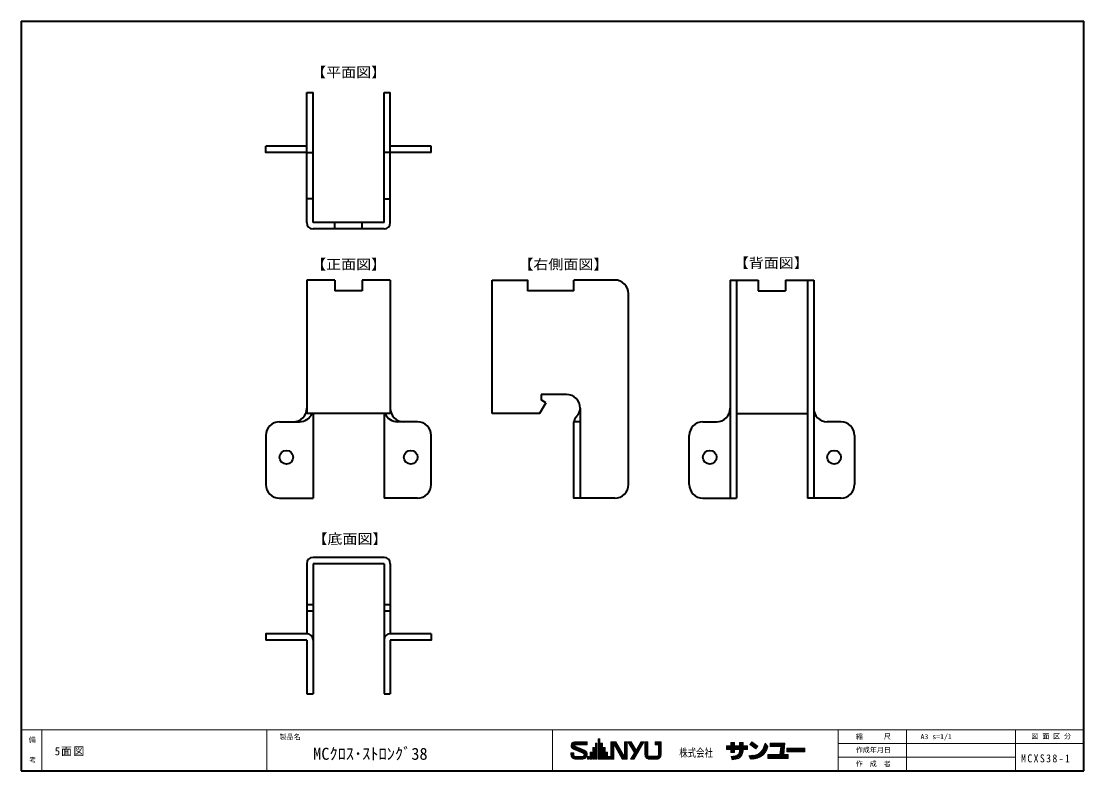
# Model space of a CAD drawing. Units: millimetres on the paper. Extents: x -405 to 405, y -286 to 286.
# Drawn here: x -405 to -15.5, y 11 to 286 of the extents above; entities that cross this region are included whole.
import ezdxf
from ezdxf.enums import TextEntityAlignment as Align

# ---------------------------------------------------------------- set-up
doc = ezdxf.new("R2010")
doc.units = ezdxf.units.MM
for name, color, linetype, lineweight in [('0-5_本体', 7, 'Continuous', 35), ('0-8_基準線', 4, 'Continuous', 18), ('F-0_図面枠', 4, 'Continuous', 18), ('F-2_文字1', 4, 'Continuous', 18)]:
    doc.layers.add(name, color=color, linetype=linetype, lineweight=lineweight)
doc.layers.add('F-3_文字2', color=7, linetype='Continuous')
doc.styles.add('ＭＳ ゴシック', font='')
doc.styles.get('ＭＳ ゴシック').set_extended_font_data('MS Gothic')

msp = doc.modelspace()

# ---------------------------------------------------------------- linework, layer by layer
at = {"layer": '0-5_本体'}
for p, q in [((-300.315, 212.121), (-300.315, 259.821)), ((-300.315, 259.821), (-298.015, 259.821)), ((-298.015, 212.121), (-298.015, 259.821)), ((-272.015, 212.121), (-272.015, 259.821)), ((-272.015, 259.821), (-269.715, 259.821)), ((-269.715, 212.121), (-269.715, 259.821)), ((-300.315, 240.121), (-315.315, 240.121)), ((-300.315, 237.821), (-298.015, 237.821)), ((-269.715, 237.821), (-272.015, 237.821)), ((-254.715, 240.121), (-269.715, 240.121)), ((-254.715, 237.821), (-269.715, 237.821)), ((-254.715, 237.821), (-254.715, 240.121)), ((-298.015, 220.821), (-300.315, 220.821)), ((-272.015, 220.821), (-269.715, 220.821)), ((-272.015, 212.121), (-298.015, 212.121)), ((-290.015, 209.821), (-290.015, 212.121)), ((-280.015, 209.821), (-280.015, 212.121)), ((-272.015, 209.821), (-298.015, 209.821)), ((-300.315, 191.044), (-300.315, 142.044)), ((-290.015, 191.044), (-300.315, 191.044)), ((-290.015, 191.044), (-290.015, 187.044)), ((-280.015, 191.044), (-280.015, 187.044)), ((-269.715, 191.044), (-280.015, 191.044)), ((-269.715, 191.044), (-269.715, 142.044)), ((-232.412, 142.044), (-232.412, 191.044)), ((-187.412, 191.044), (-202.412, 191.044)), ((-202.412, 187.044), (-202.412, 191.044)), ((-145.108, 191.044), (-134.808, 191.044)), ((-145.108, 191.044), (-145.108, 111.044)), ((-142.808, 191.044), (-142.808, 111.044)), ((-134.808, 191.044), (-134.808, 187.044)), ((-124.808, 191.044), (-124.808, 187.044)), ((-124.808, 191.044), (-114.508, 191.044)), ((-116.808, 191.044), (-116.808, 111.044)), ((-114.508, 191.044), (-114.508, 111.044)), ((-280.015, 187.044), (-290.015, 187.044)), ((-202.412, 187.044), (-219.412, 187.044)), ((-134.808, 187.044), (-124.808, 187.044)), ((-182.412, 116.044), (-182.412, 186.044)), ((-214.412, 149.044), (-214.412, 147.044)), ((-205.112, 149.044), (-214.412, 149.044)), ((-212.68, 146.044), (-214.412, 147.044)), ((-269.715, 142.044), (-300.315, 142.044)), ((-298.015, 142.044), (-298.015, 111.044)), ((-272.015, 142.044), (-272.015, 111.044)), ((-200.112, 144.044), (-200.112, 111.044)), ((-142.808, 142.044), (-116.808, 142.044)), ((-310.315, 139.044), (-303.015, 139.044)), ((-259.715, 139.044), (-267.015, 139.044)), ((-200.112, 139.044), (-202.412, 139.044)), ((-155.108, 139.044), (-150.108, 139.044)), ((-104.508, 139.044), (-109.508, 139.044)), ((-315.315, 134.044), (-315.315, 116.044)), ((-254.715, 116.044), (-254.715, 134.044)), ((-160.108, 116.044), (-160.108, 134.044)), ((-99.508, 134.044), (-99.508, 116.044)), ((-310.315, 111.044), (-298.015, 111.044)), ((-259.715, 111.044), (-272.015, 111.044)), ((-155.108, 111.044), (-142.808, 111.044)), ((-104.508, 111.044), (-116.808, 111.044)), ((-300.315, 86.966), (-300.315, 61.266)), ((-272.015, 89.266), (-298.015, 89.266)), ((-272.015, 86.966), (-298.015, 86.966)), ((-298.015, 86.966), (-298.015, 39.266)), ((-272.015, 86.966), (-272.015, 39.266)), ((-269.715, 86.966), (-269.715, 61.266)), ((-298.015, 71.844), (-300.315, 71.844)), ((-269.715, 71.844), (-272.015, 71.844)), ((-298.015, 69.534), (-300.315, 69.534)), ((-269.715, 69.534), (-272.015, 69.534)), ((-300.315, 58.966), (-315.315, 58.966)), ((-300.315, 58.966), (-300.315, 39.266)), ((-254.715, 61.266), (-269.715, 61.266)), ((-269.715, 58.966), (-269.715, 39.266)), ((-300.315, 39.266), (-298.015, 39.266)), ((-272.015, 39.266), (-269.715, 39.266))]:
    msp.add_line(p, q, dxfattribs=at)
for points in [[(-300.315, 237.821), (-315.315, 237.821), (-315.315, 240.121)], [(-232.412, 191.044), (-219.412, 191.044), (-219.412, 187.044)], [(-212.68, 146.044), (-214.989, 142.044), (-232.412, 142.044)], [(-201.398, 141.077), (-201.43, 141.036), (-201.462, 140.995), (-201.494, 140.955), (-201.525, 140.914), (-201.557, 140.873), (-201.589, 140.832), (-201.62, 140.791), (-201.652, 140.75), (-201.683, 140.709), (-201.713, 140.668), (-201.744, 140.626), (-201.774, 140.585), (-201.803, 140.543), (-201.832, 140.5), (-201.861, 140.458), (-201.888, 140.415), (-201.915, 140.372), (-201.942, 140.328), (-201.968, 140.284), (-201.992, 140.24), (-202.006, 140.214), (-202.018, 140.193), (-202.037, 140.155), (-202.056, 140.117), (-202.074, 140.079), (-202.091, 140.041), (-202.108, 140.003), (-202.125, 139.964), (-202.141, 139.925), (-202.156, 139.886), (-202.171, 139.846), (-202.186, 139.806), (-202.2, 139.766), (-202.214, 139.726), (-202.228, 139.686), (-202.241, 139.646), (-202.254, 139.605), (-202.267, 139.564), (-202.28, 139.523)], [(-200.112, 144.044), (-200.127, 143.989), (-200.152, 143.894), (-200.178, 143.8), (-200.204, 143.705), (-200.231, 143.611), (-200.257, 143.517), (-200.284, 143.423), (-200.312, 143.329), (-200.339, 143.236), (-200.368, 143.143), (-200.397, 143.05), (-200.427, 142.958), (-200.457, 142.866), (-200.489, 142.774), (-200.521, 142.683), (-200.554, 142.593), (-200.589, 142.503), (-200.624, 142.413), (-200.661, 142.324), (-200.698, 142.236), (-200.738, 142.149), (-200.778, 142.062), (-200.82, 141.976), (-200.863, 141.891), (-200.908, 141.807), (-200.955, 141.724), (-201.003, 141.641), (-201.053, 141.56), (-201.105, 141.479), (-201.136, 141.433), (-201.153, 141.408), (-201.182, 141.366), (-201.212, 141.324), (-201.242, 141.283), (-201.273, 141.241), (-201.304, 141.2), (-201.335, 141.159), (-201.366, 141.118), (-201.398, 141.077)], [(-202.28, 139.523), (-202.292, 139.482), (-202.304, 139.441), (-202.316, 139.4), (-202.327, 139.359), (-202.339, 139.317), (-202.35, 139.276), (-202.361, 139.234), (-202.372, 139.193), (-202.383, 139.151), (-202.394, 139.109), (-202.405, 139.068), (-202.412, 139.044)], [(-187.412, 111.044), (-202.412, 111.044), (-202.412, 139.044)], [(-300.315, 61.266), (-315.315, 61.266), (-315.315, 58.966)], [(-254.715, 61.266), (-254.715, 58.966), (-269.715, 58.966)]]:
    msp.add_lwpolyline(points, dxfattribs=at)
for centre in [(-307.815, 126.044), (-262.215, 126.044), (-152.608, 126.044), (-107.008, 126.044)]:
    msp.add_circle(centre, 2.5, dxfattribs=at)
for centre, radius, start, end in [((-298.015, 212.121), 2.3, 180, 270), ((-272.015, 212.121), 2.3, 270, 0), ((-187.412, 186.044), 5, 0, 90), ((-205.112, 144.044), 5, 0, 90), ((-305.315, 144.044), 5, 270, 0), ((-303.015, 144.044), 5, 270, 336.42182), ((-267.015, 144.044), 5, 203.57818, 270), ((-264.715, 144.044), 5, 180, 270), ((-150.108, 144.044), 5, 270, 0), ((-109.508, 144.044), 5, 180, 270), ((-310.315, 134.044), 5, 90, 180), ((-259.715, 134.044), 5, 0, 90), ((-155.108, 134.044), 5, 90, 180), ((-104.508, 134.044), 5, 0, 90), ((-310.315, 116.044), 5, 180, 270), ((-259.715, 116.044), 5, 270, 0), ((-187.412, 116.044), 5, 270, 0), ((-155.108, 116.044), 5, 180, 270), ((-104.508, 116.044), 5, 270, 0), ((-298.015, 86.966), 2.3, 90, 180), ((-272.015, 86.966), 2.3, 0, 90), ((-300.315, 58.966), 2.3, 0, 90), ((-269.715, 58.966), 2.3, 90, 180)]:
    msp.add_arc(centre, radius, start, end, dxfattribs=at)
at = {"layer": 'F-0_図面枠', "color": 7, "lineweight": 35}
for p, q in [((-405, 286), (-15.5, 286)), ((-405, 286), (-405, 11)), ((-15.5, 11), (-15.5, 286)), ((-15.5, 16), (-15.5, 16)), ((-405, 11), (-15.5, 11))]:
    msp.add_line(p, q, dxfattribs=at)
at = {"layer": 'F-0_図面枠'}
for p, q in [((-405, 26), (-15.5, 26)), ((-397.5, 26), (-397.5, 11)), ((-315, 26), (-315, 11)), ((-210.25, 26), (-210.25, 11)), ((-105.5, 11), (-105.5, 26)), ((-80.5, 11), (-80.5, 26)), ((-40.5, 11), (-40.5, 26)), ((-105.5, 21), (-15.5, 21)), ((-105.5, 16), (-40.5, 16))]:
    msp.add_line(p, q, dxfattribs=at)
at = {"layer": 'F-2_文字1'}
for p, q in [((-203.482, 20.184), (-202.141, 20.184)), ((-203.471, 20.395), (-202.113, 20.395)), ((-203.459, 19.973), (-201.928, 19.973)), ((-203.426, 20.606), (-197.487, 20.606)), ((-203.402, 19.762), (-201.42, 19.762)), ((-203.344, 20.817), (-197.487, 20.817)), ((-203.304, 19.551), (-200.912, 19.551)), ((-203.215, 21.028), (-197.487, 21.028)), ((-203.02, 21.239), (-197.487, 21.239)), ((-202.693, 21.45), (-197.487, 21.45)), ((-202.15, 21.572), (-197.487, 21.572)), ((-201.975, 19.992), (-198.555, 18.574)), ((-201.892, 20.539), (-197.487, 20.539)), ((-197.487, 20.539), (-197.487, 21.572)), ((-195.455, 15.244), (-195.455, 19.485)), ((-195.455, 19.485), (-194.912, 19.485)), ((-195.244, 15.244), (-195.244, 19.485)), ((-195.034, 15.244), (-195.034, 19.485)), ((-194.912, 15.244), (-194.912, 19.485)), ((-194.49, 21.106), (-193.945, 21.106)), ((-194.49, 15.244), (-194.49, 21.106)), ((-194.279, 15.244), (-194.279, 21.106)), ((-194.068, 15.244), (-194.068, 21.106)), ((-193.945, 15.244), (-193.945, 21.106)), ((-193.524, 22.771), (-192.924, 22.771)), ((-193.524, 15.244), (-193.524, 22.771)), ((-193.313, 15.244), (-193.313, 22.771)), ((-193.102, 15.244), (-193.102, 22.771)), ((-192.924, 21.106), (-192.924, 22.771)), ((-192.924, 21.106), (-191.958, 21.106)), ((-192.891, 15.244), (-192.891, 21.106)), ((-192.68, 15.244), (-192.68, 21.106)), ((-192.469, 15.244), (-192.469, 21.106)), ((-192.258, 15.244), (-192.258, 21.106)), ((-192.047, 15.244), (-192.047, 21.106)), ((-191.958, 19.485), (-191.958, 21.106)), ((-191.958, 19.485), (-190.992, 19.485)), ((-191.836, 15.244), (-191.836, 19.485)), ((-191.625, 15.244), (-191.625, 19.485)), ((-191.414, 15.244), (-191.414, 19.485)), ((-191.203, 15.244), (-191.203, 19.485)), ((-190.992, 17.864), (-190.992, 19.485)), ((-188.828, 21.572), (-186.996, 21.572)), ((-188.828, 15.244), (-188.828, 21.572)), ((-188.617, 15.244), (-188.617, 21.572)), ((-188.406, 15.244), (-188.406, 21.572)), ((-188.195, 15.244), (-188.195, 21.572)), ((-187.99, 21.596), (-184.422, 15.244)), ((-187.984, 15.244), (-187.984, 21.572)), ((-187.762, 15.244), (-187.762, 20.759)), ((-187.762, 20.759), (-184.664, 15.244)), ((-187.734, 21.572), (-184.181, 15.244)), ((-187.492, 21.572), (-183.938, 15.244)), ((-187.25, 21.572), (-183.782, 15.395)), ((-186.996, 21.572), (-183.898, 16.056)), ((-183.898, 16.056), (-183.898, 21.572)), ((-183.898, 21.572), (-182.832, 21.572)), ((-183.676, 15.244), (-183.676, 21.572)), ((-183.465, 15.244), (-183.465, 21.572)), ((-183.254, 15.244), (-183.254, 21.572)), ((-183.043, 15.244), (-183.043, 21.572)), ((-182.832, 15.244), (-182.832, 21.572)), ((-182.599, 21.572), (-181.36, 21.572)), ((-182.599, 21.572), (-180.222, 17.566)), ((-182.354, 21.572), (-179.97, 17.555)), ((-182.109, 21.572), (-179.847, 17.762)), ((-181.863, 21.572), (-179.724, 17.968)), ((-181.618, 21.572), (-179.602, 18.175)), ((-181.36, 21.572), (-179.602, 18.61)), ((-181.342, 15.244), (-177.586, 21.572)), ((-181.097, 15.244), (-177.34, 21.572)), ((-180.851, 15.244), (-177.095, 21.572)), ((-180.606, 15.244), (-176.85, 21.572)), ((-180.361, 15.244), (-176.604, 21.572)), ((-179.602, 18.61), (-177.844, 21.572)), ((-177.844, 21.572), (-176.604, 21.572)), ((-176.371, 16.909), (-176.371, 21.572)), ((-176.371, 21.572), (-175.305, 21.572)), ((-176.16, 16.781), (-176.16, 21.572)), ((-175.949, 16.781), (-175.949, 21.572)), ((-175.738, 16.781), (-175.738, 21.572)), ((-175.527, 16.781), (-175.527, 21.572)), ((-175.305, 16.909), (-175.305, 21.572)), ((-172.641, 21.572), (-170.376, 21.572)), ((-172.641, 20.506), (-172.641, 21.572)), ((-172.641, 20.506), (-171.442, 20.506)), ((-172.43, 20.506), (-172.43, 21.572)), ((-172.219, 20.506), (-172.219, 21.572)), ((-172.008, 20.506), (-172.008, 21.572)), ((-171.797, 20.506), (-171.797, 21.572)), ((-171.586, 20.506), (-171.586, 21.572)), ((-171.442, 16.909), (-171.442, 20.506)), ((-171.375, 20.506), (-171.375, 21.572)), ((-171.22, 16.781), (-171.22, 21.572)), ((-171.009, 16.781), (-171.009, 21.572)), ((-170.798, 16.781), (-170.798, 21.572)), ((-170.587, 16.781), (-170.587, 21.572)), ((-170.376, 16.909), (-170.376, 21.572)), ((-146.52, 20.127), (-144.839, 20.127)), ((-146.52, 18.809), (-146.52, 20.127)), ((-146.52, 20.074), (-138.775, 20.074)), ((-146.52, 19.863), (-138.775, 19.863)), ((-146.52, 19.652), (-138.775, 19.652)), ((-144.839, 20.127), (-144.839, 21.379)), ((-144.839, 21.379), (-143.587, 21.379)), ((-144.628, 17.655), (-144.628, 21.379)), ((-144.417, 17.655), (-144.417, 21.379)), ((-144.207, 17.655), (-144.207, 21.379)), ((-143.996, 17.655), (-143.996, 21.379)), ((-143.785, 17.655), (-143.785, 21.379)), ((-143.587, 20.127), (-143.587, 21.379)), ((-143.587, 20.127), (-141.642, 20.127)), ((-141.642, 21.379), (-140.39, 21.379)), ((-141.642, 20.127), (-141.642, 21.379)), ((-141.431, 15.969), (-141.431, 21.379)), ((-141.22, 16.176), (-141.22, 21.379)), ((-141.009, 16.428), (-141.009, 21.379)), ((-140.798, 16.749), (-140.798, 21.379)), ((-140.587, 17.199), (-140.587, 21.379)), ((-140.39, 20.127), (-140.39, 21.379)), ((-140.39, 20.127), (-138.775, 20.127)), ((-138.775, 18.809), (-138.775, 20.127)), ((-137.891, 20.65), (-137.127, 21.643)), ((-137.891, 20.65), (-135.748, 19.002)), ((-137.762, 20.817), (-135.62, 19.17)), ((-137.633, 20.985), (-135.491, 19.337)), ((-137.505, 21.152), (-135.362, 19.504)), ((-137.376, 21.319), (-135.234, 19.671)), ((-137.247, 21.486), (-135.105, 19.838)), ((-137.127, 21.643), (-134.985, 19.995)), ((-135.748, 19.002), (-134.985, 19.995)), ((-133.979, 17.827), (-131.348, 19.756)), ((-133.355, 18.547), (-131.366, 20.004)), ((-133.07, 19.016), (-131.504, 20.164)), ((-132.888, 19.412), (-131.642, 20.325)), ((-132.763, 19.765), (-131.78, 20.486)), ((-132.733, 19.864), (-132.348, 21.149)), ((-132.662, 20.1), (-131.917, 20.646)), ((-132.562, 20.435), (-132.055, 20.807)), ((-132.461, 20.771), (-132.193, 20.967)), ((-132.348, 21.149), (-131.298, 19.923)), ((-131.452, 19.408), (-131.298, 19.923)), ((-130.412, 19.896), (-130.412, 21.149)), ((-130.412, 21.149), (-125.042, 21.149)), ((-130.412, 20.938), (-125.277, 20.938)), ((-130.412, 20.727), (-125.512, 20.727)), ((-130.412, 20.516), (-125.747, 20.516)), ((-130.412, 20.305), (-125.982, 20.305)), ((-130.412, 20.094), (-126.218, 20.094)), ((-130.412, 19.896), (-126.571, 19.896)), ((-126.893, 16.93), (-126.571, 19.896)), ((-126.787, 16.811), (-126.441, 19.988)), ((-126.575, 16.811), (-126.218, 20.094)), ((-126.362, 16.811), (-125.982, 20.305)), ((-126.15, 16.811), (-125.747, 20.516)), ((-125.938, 16.811), (-125.512, 20.727)), ((-125.726, 16.811), (-125.277, 20.938)), ((-125.501, 16.93), (-125.042, 21.149)), ((-203.482, 17.575), (-202.45, 17.575)), ((-203.482, 16.976), (-203.482, 17.575)), ((-203.481, 17.442), (-202.449, 17.442)), ((-203.481, 17.231), (-202.449, 17.231)), ((-203.481, 17.02), (-202.449, 17.02)), ((-203.474, 16.809), (-202.436, 16.809)), ((-203.441, 16.598), (-202.354, 16.598)), ((-203.379, 16.387), (-202.152, 16.387)), ((-203.287, 16.176), (-197.682, 16.176)), ((-203.157, 15.965), (-197.812, 15.965)), ((-203.155, 19.34), (-200.403, 19.34)), ((-202.978, 15.754), (-197.99, 15.754)), ((-202.926, 19.129), (-199.895, 19.129)), ((-202.649, 18.974), (-199.116, 17.509)), ((-202.515, 18.918), (-199.386, 18.918)), ((-202.45, 16.942), (-202.45, 17.575)), ((-202.007, 18.707), (-198.878, 18.707)), ((-201.784, 16.276), (-199.25, 16.276)), ((-201.498, 18.497), (-198.393, 18.497)), ((-200.99, 18.286), (-198.088, 18.286)), ((-200.481, 18.075), (-197.881, 18.075)), ((-199.973, 17.864), (-197.733, 17.864)), ((-199.464, 17.653), (-197.625, 17.653)), ((-198.98, 17.442), (-197.551, 17.442)), ((-198.96, 16.387), (-197.59, 16.387)), ((-198.775, 17.231), (-197.506, 17.231)), ((-198.767, 16.598), (-197.529, 16.598)), ((-198.696, 17.02), (-197.488, 17.02)), ((-198.694, 16.809), (-197.495, 16.809)), ((-197.387, 15.244), (-197.387, 16.243)), ((-197.387, 16.243), (-196.843, 16.243)), ((-197.211, 15.244), (-197.211, 16.243)), ((-197, 15.244), (-197, 16.243)), ((-196.843, 15.244), (-196.843, 16.243)), ((-196.421, 17.864), (-195.877, 17.864)), ((-196.421, 15.244), (-196.421, 17.864)), ((-196.21, 15.244), (-196.21, 17.864)), ((-195.999, 15.244), (-195.999, 17.864)), ((-195.877, 15.244), (-195.877, 17.864)), ((-190.992, 17.864), (-190.027, 17.864)), ((-190.992, 15.244), (-190.992, 17.864)), ((-190.781, 15.244), (-190.781, 17.864)), ((-190.571, 15.244), (-190.571, 17.864)), ((-190.36, 15.244), (-190.36, 17.864)), ((-190.149, 15.244), (-190.149, 17.864)), ((-190.027, 16.243), (-190.027, 17.864)), ((-190.027, 16.243), (-189.061, 16.243)), ((-189.938, 15.244), (-189.938, 16.243)), ((-189.727, 15.244), (-189.727, 16.243)), ((-189.516, 15.244), (-189.516, 16.243)), ((-189.305, 15.244), (-189.305, 16.243)), ((-189.094, 15.244), (-189.094, 16.243)), ((-189.061, 15.244), (-189.061, 16.243)), ((-181.6, 15.244), (-180.222, 17.566)), ((-176.371, 16.887), (-176.349, 16.887)), ((-176.366, 16.781), (-175.292, 16.781)), ((-176.336, 16.57), (-175.201, 16.57)), ((-176.278, 16.359), (-174.945, 16.359)), ((-176.187, 16.149), (-170.56, 16.149)), ((-176.058, 15.938), (-170.689, 15.938)), ((-175.878, 15.727), (-170.869, 15.727)), ((-174.706, 16.309), (-172.041, 16.309)), ((-171.802, 16.359), (-170.469, 16.359)), ((-171.547, 16.57), (-170.411, 16.57)), ((-171.456, 16.781), (-170.381, 16.781)), ((-146.52, 19.441), (-138.775, 19.441)), ((-146.52, 19.23), (-138.775, 19.23)), ((-146.52, 19.02), (-138.775, 19.02)), ((-146.52, 18.809), (-144.839, 18.809)), ((-144.839, 17.655), (-144.839, 18.809)), ((-144.839, 17.655), (-143.587, 17.655)), ((-144.788, 16.262), (-143.264, 16.452)), ((-144.788, 16.262), (-144.378, 15.051)), ((-144.719, 16.058), (-140.937, 16.529)), ((-144.65, 15.854), (-141.116, 16.294)), ((-144.581, 15.65), (-141.34, 16.054)), ((-144.512, 15.446), (-141.633, 15.805)), ((-143.587, 18.809), (-141.642, 18.809)), ((-143.587, 17.655), (-143.587, 18.809)), ((-143.257, 16.453), (-140.874, 16.749)), ((-142.439, 16.767), (-140.9, 16.959)), ((-142.149, 17.016), (-140.926, 17.168)), ((-141.96, 17.252), (-140.952, 17.377)), ((-141.748, 15.88), (-141.748, 17.673)), ((-141.642, 18.28), (-141.642, 18.809)), ((-141.642, 15.88), (-141.642, 18.277)), ((-140.39, 18.809), (-138.775, 18.809)), ((-140.39, 18.285), (-140.39, 18.809)), ((-138.28, 16.534), (-136.695, 16.663)), ((-138.28, 16.534), (-137.72, 15.216)), ((-138.186, 16.313), (-137.835, 16.57)), ((-138.102, 16.113), (-137.434, 16.603)), ((-138.017, 15.914), (-137.033, 16.635)), ((-137.932, 15.715), (-136.631, 16.668)), ((-137.847, 15.515), (-136.2, 16.723)), ((-137.763, 15.316), (-135.666, 16.852)), ((-137.52, 15.232), (-134.792, 17.231)), ((-137.118, 15.265), (-131.449, 19.421)), ((-136.717, 15.297), (-131.563, 19.075)), ((-136.311, 15.333), (-131.714, 18.703)), ((-135.857, 15.404), (-131.918, 18.291)), ((-135.318, 15.538), (-132.208, 17.817)), ((-134.586, 15.813), (-132.691, 17.202)), ((-131.301, 15.546), (-131.301, 16.93)), ((-131.301, 16.93), (-126.893, 16.93)), ((-131.301, 16.811), (-123.853, 16.811)), ((-131.301, 16.6), (-123.853, 16.6)), ((-131.301, 16.389), (-123.853, 16.389)), ((-131.301, 16.178), (-123.853, 16.178)), ((-131.301, 15.967), (-123.853, 15.967)), ((-131.301, 15.756), (-123.853, 15.756)), ((-125.501, 16.93), (-123.853, 16.93)), ((-124.347, 17.952), (-124.347, 19.27)), ((-124.347, 19.27), (-117.755, 19.27)), ((-124.347, 19.112), (-117.755, 19.112)), ((-124.347, 18.901), (-117.755, 18.901)), ((-124.347, 18.69), (-117.755, 18.69)), ((-124.347, 18.479), (-117.755, 18.479)), ((-124.347, 18.268), (-117.755, 18.268)), ((-124.347, 18.057), (-117.755, 18.057)), ((-124.347, 17.952), (-117.755, 17.952)), ((-123.853, 15.546), (-123.853, 16.93)), ((-117.755, 17.952), (-117.755, 19.27)), ((-202.724, 15.543), (-198.245, 15.543)), ((-202.298, 15.332), (-198.671, 15.332)), ((-201.75, 15.244), (-199.075, 15.244)), ((-197.387, 15.244), (-196.843, 15.244)), ((-196.421, 15.244), (-195.877, 15.244)), ((-195.455, 15.244), (-194.912, 15.244)), ((-194.49, 15.244), (-193.945, 15.244)), ((-193.524, 15.244), (-189.061, 15.244)), ((-188.828, 15.244), (-187.762, 15.244)), ((-184.664, 15.244), (-182.832, 15.244)), ((-181.6, 15.244), (-180.361, 15.244)), ((-175.618, 15.516), (-171.129, 15.516)), ((-175.153, 15.305), (-171.595, 15.305)), ((-174.706, 15.244), (-172.041, 15.244)), ((-144.443, 15.242), (-142.053, 15.54)), ((-144.378, 15.051), (-143.096, 15.211)), ((-137.72, 15.216), (-136.404, 15.322)), ((-131.301, 15.546), (-123.853, 15.546))]:
    msp.add_line(p, q, dxfattribs=at)
for centre, radius, start, end in [((-202.132, 20.221), 1.35, 90.76968, 251.60579), ((-201.866, 20.255), 0.284, 92.62549, 247.52919), ((-136.969, 21.054), 4.4, 273.5696, 344.30289), ((-136.973, 21.058), 5.762, 273.9684, 344.73839), ((-201.75, 16.976), 1.732, 179.99979, 270.00009), ((-201.784, 16.942), 0.666, 179.99979, 270.00009), ((-199.318, 16.908), 0.632, 267.5421, 69.85329), ((-199.218, 16.975), 1.731, 269.93188, 67.46921), ((-174.706, 16.909), 1.665, 179.99979, 270.00009), ((-174.706, 16.909), 0.6, 179.99979, 270.00009), ((-172.041, 16.909), 0.6, 270.00009, 0), ((-172.041, 16.909), 1.665, 270.00009, 0), ((-143.493, 18.289), 1.851, 277.12369, 0.28418), ((-143.493, 18.289), 3.103, 277.45369, 359.92859)]:
    msp.add_arc(centre, radius, start, end, dxfattribs=at)

# ---------------------------------------------------------------- texts
at = {"layer": '0-8_基準線', "color": 7, "style": 'ＭＳ ゴシック', "width": 1.1}
for s, p in [('【平面図】', (-298.744, 264.34)), ('【正面図】', (-298.744, 193.87)), ('【右側面図】', (-222.765, 193.87)), ('【背面図】', (-143.806, 194.367)), ('【底面図】', (-298.248, 93.129))]:
    msp.add_text(s, height=3.666, dxfattribs=at).set_placement(p, align=Align.BOTTOM_LEFT)
at = {"layer": 'F-2_文字1', "color": 7, "style": 'ＭＳ ゴシック'}
for s, p in [('備', (-402.289, 20.913)), ('製品名', (-310.273, 21.998)), ('縮\u3000\u3000\u3000尺', (-99.057, 22.102)), ('図 面 区 分', (-34.712, 22.184)), ('作成年月日', (-99.057, 17.175)), ('考', (-402.11, 13.49)), ('作\u3000成\u3000者', (-99.057, 12.102))]:
    msp.add_text(s, height=1.833, dxfattribs=at).set_placement(p, align=Align.BOTTOM_LEFT)
at = {"layer": 'F-2_文字1', "color": 7, "style": 'ＭＳ ゴシック', "width": 0.75}
msp.add_text('株式会社', height=2.933, dxfattribs=at).set_placement((-163.76, 15.225), align=Align.BOTTOM_LEFT)
at = {"layer": 'F-3_文字2', "style": 'ＭＳ ゴシック'}
for s, height, p in [('A3 s=1/1', 1.833, (-75.34, 22.049)), ('MCｸﾛｽ･ｽﾄﾛﾝｸﾞ38', 4.399, (-297.999, 13.709))]:
    msp.add_text(s, height=height, dxfattribs=at).set_placement(p, align=Align.BOTTOM_LEFT)
at = {"layer": 'F-3_文字2', "char_height": 2.933, "attachment_point": 7, "style": 'ＭＳ ゴシック'}
for s, insert in [('\\T1.15;5面図', (-392.736, 16.368)), ('\\T1.28;\\W0.9;MCXS38-1', (-38.48, 14.034))]:
    msp.add_mtext(s, dxfattribs=dict(at, insert=insert))

doc.saveas('drawing.dxf')
